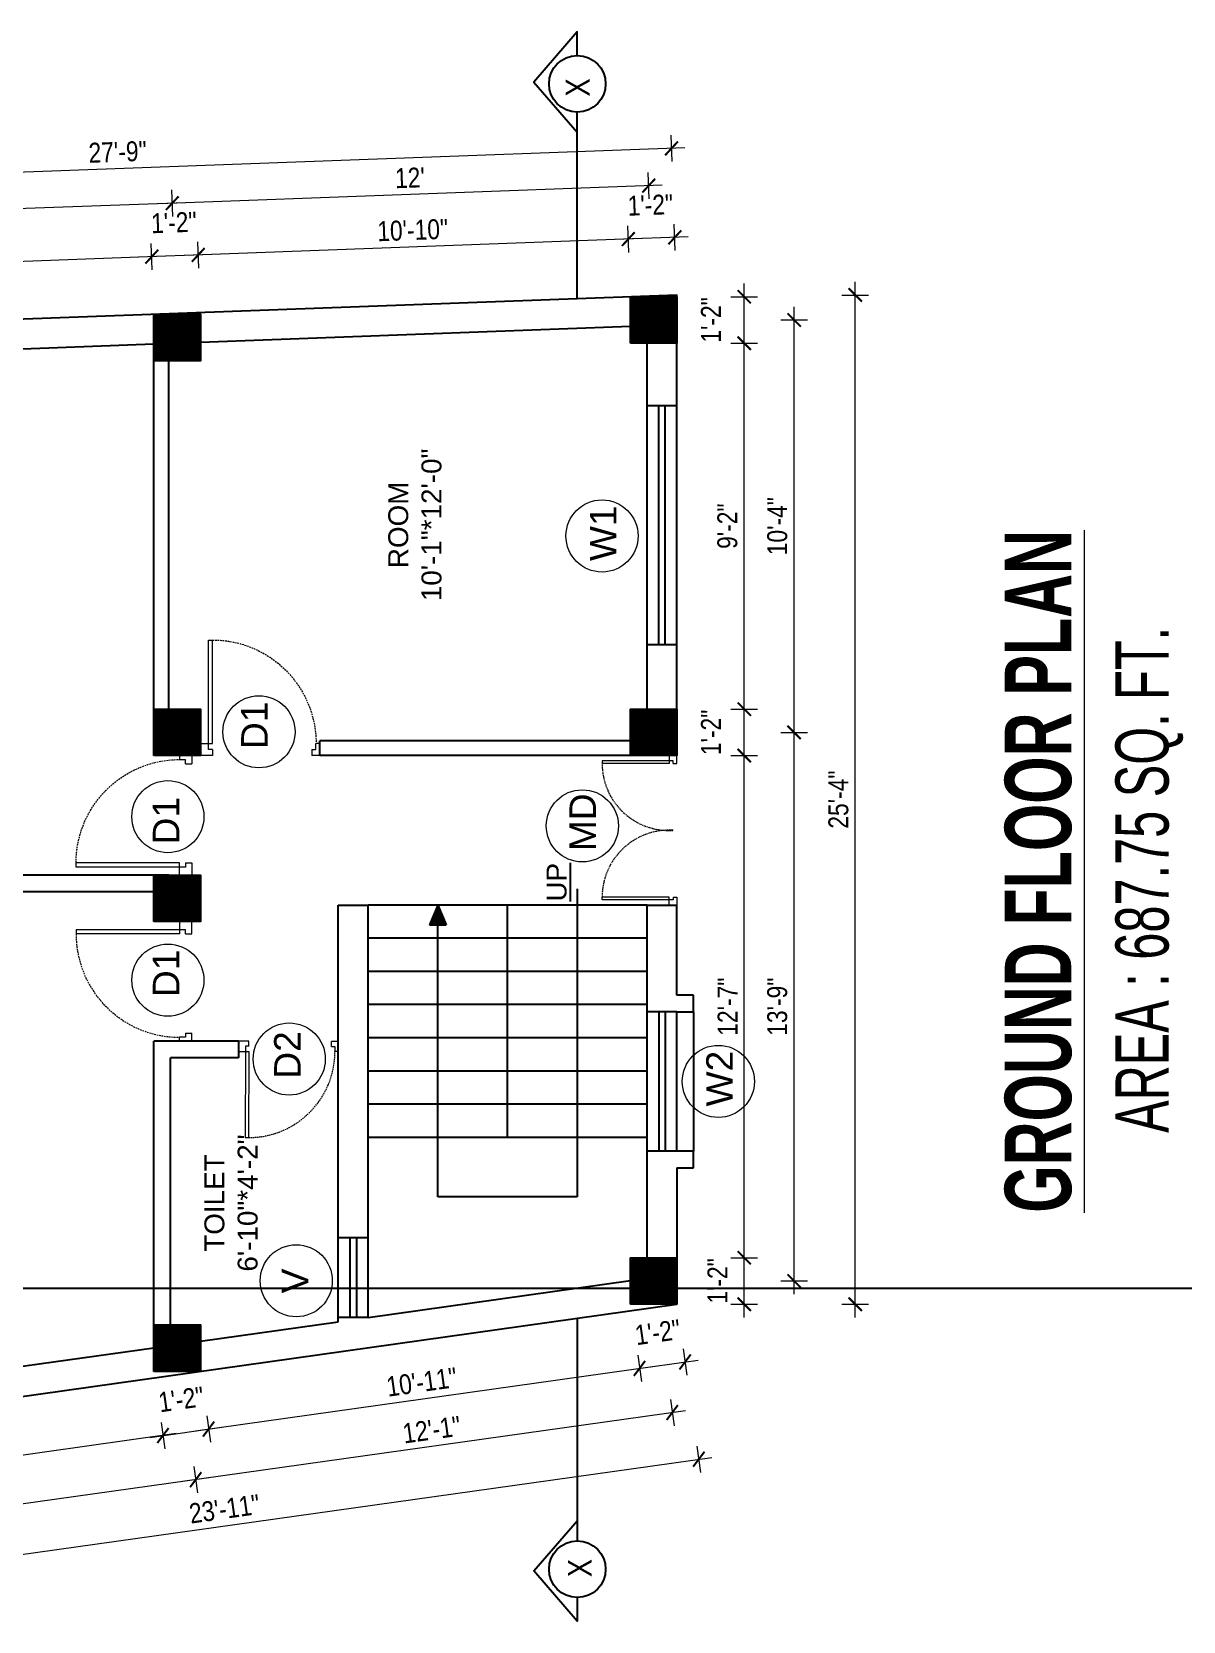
# Model space of a CAD drawing. Header units: inches. Extents: x -5142662 to -4941318, y -3361958 to -3160563.
# Drawn here: x -5004473.5 to -5004126.8, y -3262593.4 to -3262114.7 of the extents above; entities that cross this region are included whole.
import ezdxf

# ---------------------------------------------------------------- set-up
doc = ezdxf.new("R2010")
doc.units = ezdxf.units.IN
doc.header["$LTSCALE"] = 2
doc.header["$MEASUREMENT"] = 0
doc.header["$PDMODE"] = 34
doc.linetypes.add('HIDDEN', pattern=[0.375, 0.25, -0.125])
doc.layers.get('0').update_dxf_attribs({"linetype": 'CONTINUOUS'})
doc.layers.get('DEFPOINTS').update_dxf_attribs({"color": 141, "linetype": 'CONTINUOUS'})
doc.layers.add('A-Hatch', color=7, linetype='CONTINUOUS')
for name, color, linetype, lineweight in [('Annotate-Lite.w', 177, 'CONTINUOUS', 9), ('DIM 1-100', 4, 'CONTINUOUS', 13), ('Door-Window.w', 4, 'CONTINUOUS', 15), ('TEXT', 181, 'CONTINUOUS', 25), ('Text-100.w', 254, 'CONTINUOUS', 9)]:
    doc.layers.add(name, color=color, linetype=linetype, lineweight=lineweight)
doc.styles.add('ARAIL', font='ARIALN.TTF')
doc.styles.add('Arial', font='arial.ttf', dxfattribs={"width": 0.8, "height": 12})
doc.styles.add('arial.', font='arial.ttf')
doc.styles.add('gaurav', font='arial.ttf')
doc.styles.get("Standard").update_dxf_attribs({"font": 'ARIALN.TTF'})
doc.dimstyles.new('1 by 96', dxfattribs={"dimtxt": 6, "dimasz": 4, "dimexe": 4, "dimexo": 4, "dimgap": 2, "dimtad": 1, "dimdec": 0, "dimzin": 0, "dimdsep": 46, "dimlunit": 4, "dimtxsty": 'Standard', "dimblk": 'ARCHTICK', "dimcen": 0, "dimdle": 4, "dimadec": 0, "dimazin": 0, "dimtfac": 1, "dimtdec": 0, "dimtix": 1, "dimtofl": 0, "dimtmove": 1, "dimatfit": 3, "dimldrblk": 'ARCHTICK', "dimfxl": 4, "dimfxlon": 1, "dimtolj": 1, "dimtzin": 0, "dimlwd": -1, "dimlwe": -1, "dimarcsym": 0})

# ---------------------------------------------------------------- blocks, each defined once
blk = doc.blocks.new('3-0')
at = {"ltscale": 3}
for p, q in [((11063.05, 10097.68), (11065.97, 10099.9)), ((11065.25, 10097.81), (11066.71, 10098.92)), ((11065.97, 10099.9), (11066.71, 10098.92)), ((11063.05, 10097.68), (11064.53, 10095.73)), ((11065.99, 10096.84), (11064.53, 10095.73)), ((11065.99, 10096.84), (11065.25, 10097.81)), ((11085.5, 10074.13), (11110.32, 10092.96)), ((11086.24, 10073.15), (11111.05, 10091.97)), ((11111.05, 10091.97), (11110.32, 10092.96)), ((11084.04, 10073.02), (11082.57, 10071.91)), ((11082.57, 10071.91), (11084.79, 10068.98)), ((11084.04, 10073.02), (11084.78, 10072.04)), ((11084.78, 10072.04), (11086.24, 10073.15)), ((11084.79, 10068.98), (11087.72, 10071.2)), ((11086.24, 10073.15), (11085.5, 10074.13)), ((11087.72, 10071.2), (11086.24, 10073.15))]:
    blk.add_line(p, q, dxfattribs=at)
at = {"layer": 'Door-Window.w', "color": 9, "linetype": 'HIDDEN', "lineweight": 18}
blk.add_arc((11085.5, 10074.13), 31.16, 37.1906, 127.1465, dxfattribs=at)
blk = doc.blocks.new('FDFDRE')
at = {"ltscale": 3}
for p, q in [((165701.11, -58637.82), (165701.1, -58641.5)), ((165704.78, -58637.83), (165701.11, -58637.82)), ((165704.78, -58639.66), (165703.55, -58639.66)), ((165703.55, -58639.66), (165703.55, -58641.5)), ((165704.78, -58639.66), (165704.78, -58637.83)), ((165766.98, -58637.83), (165770.65, -58637.82)), ((165766.98, -58639.66), (165766.98, -58637.83)), ((165766.98, -58639.66), (165768.2, -58639.66)), ((165768.2, -58639.66), (165768.2, -58641.5)), ((165770.65, -58637.82), (165770.65, -58641.5)), ((165701.1, -58641.5), (165703.55, -58641.5)), ((165703.55, -58641.5), (165703.53, -58672.63)), ((165703.55, -58641.5), (165704.78, -58641.5)), ((165704.78, -58641.5), (165704.76, -58672.65)), ((165766.98, -58641.5), (165767, -58672.65)), ((165768.2, -58641.5), (165766.98, -58641.5)), ((165770.65, -58641.5), (165768.2, -58641.5)), ((165768.2, -58641.5), (165768.22, -58672.63)), ((165703.53, -58672.63), (165704.76, -58672.65)), ((165768.22, -58672.63), (165767, -58672.65))]:
    blk.add_line(p, q, dxfattribs=at)
at = {"layer": 'Door-Window.w', "color": 9, "linetype": 'HIDDEN', "lineweight": 18}
for centre, start, end in [((165704.78, -58641.5), 269.96183, 3.38353), ((165766.98, -58641.5), 176.61647, 270.03817)]:
    blk.add_arc(centre, 31.16, start, end, dxfattribs=at)
blk = doc.blocks.new('_ArchTick')
at = {"color": 0, "linetype": 'ByBlock', "const_width": 0.15}
blk.add_lwpolyline([(-0.5, -0.5), (0.5, 0.5)], dxfattribs=at)
blk = doc.blocks.new('*D1324')
at = {"layer": 'DEFPOINTS', "color": 0, "ltscale": 0.5, "transparency": 16777216}
for p in [(-5004279.23, -3262483.94), (-5004258.96, -3262483.94), (-5004279.23, -3262497.94)]:
    blk.add_point(p, dxfattribs=at)
at = {"layer": 'DIM 1-100', "color": 0, "ltscale": 0.5, "transparency": 16777216}
for p, q in [((-5004258.96, -3262501.94), (-5004258.96, -3262479.94)), ((-5004262.96, -3262483.94), (-5004254.96, -3262483.94)), ((-5004262.96, -3262497.94), (-5004254.96, -3262497.94))]:
    blk.add_line(p, q, dxfattribs=at)
at = {"layer": 'DIM 1-100', "color": 0, "ltscale": 0.5, "transparency": 16777216, "xscale": 4, "yscale": 4, "zscale": 4}
for p, rotation in [((-5004258.96, -3262483.94), 90), ((-5004258.96, -3262497.94), 270)]:
    blk.add_blockref('_ArchTick', p, dxfattribs=dict(at, rotation=rotation))
at = {"layer": 'DIM 1-100', "color": 0, "ltscale": 0.5, "transparency": 16777216, "insert": (-5004267.04, -3262490.94), "char_height": 6, "attachment_point": 5, "rotation": 90}
blk.add_mtext('\\A1;1\'-2"', dxfattribs=at)
blk = doc.blocks.new('*D1325')
at = {"layer": 'DEFPOINTS', "color": 0, "ltscale": 0.5, "transparency": 16777216}
for p in [(-5004279.23, -3262332.7), (-5004258.96, -3262332.7), (-5004279.23, -3262483.94)]:
    blk.add_point(p, dxfattribs=at)
at = {"layer": 'DIM 1-100', "color": 0, "ltscale": 0.5, "transparency": 16777216}
for p, q in [((-5004262.96, -3262332.7), (-5004254.96, -3262332.7)), ((-5004258.96, -3262487.94), (-5004258.96, -3262328.7)), ((-5004262.96, -3262483.94), (-5004254.96, -3262483.94))]:
    blk.add_line(p, q, dxfattribs=at)
at = {"layer": 'DIM 1-100', "color": 0, "ltscale": 0.5, "transparency": 16777216, "xscale": 4, "yscale": 4, "zscale": 4}
for p, rotation in [((-5004258.96, -3262332.7), 90), ((-5004258.96, -3262483.94), 270)]:
    blk.add_blockref('_ArchTick', p, dxfattribs=dict(at, rotation=rotation))
at = {"layer": 'DIM 1-100', "color": 0, "ltscale": 0.5, "transparency": 16777216, "insert": (-5004263.98, -3262408.32), "char_height": 6, "attachment_point": 5, "rotation": 90}
blk.add_mtext('\\A1;12\'-7"', dxfattribs=at)
blk = doc.blocks.new('*D1326')
at = {"layer": 'DEFPOINTS', "color": 0, "ltscale": 0.5, "transparency": 16777216}
for p in [(-5004279.23, -3262318.71), (-5004258.96, -3262318.71), (-5004279.23, -3262332.7)]:
    blk.add_point(p, dxfattribs=at)
at = {"layer": 'DIM 1-100', "color": 0, "ltscale": 0.5, "transparency": 16777216}
for p, q in [((-5004262.96, -3262318.71), (-5004254.96, -3262318.71)), ((-5004258.96, -3262336.7), (-5004258.96, -3262314.71)), ((-5004262.96, -3262332.7), (-5004254.96, -3262332.7))]:
    blk.add_line(p, q, dxfattribs=at)
at = {"layer": 'DIM 1-100', "color": 0, "ltscale": 0.5, "transparency": 16777216, "xscale": 4, "yscale": 4, "zscale": 4}
for p, rotation in [((-5004258.96, -3262318.71), 90), ((-5004258.96, -3262332.7), 270)]:
    blk.add_blockref('_ArchTick', p, dxfattribs=dict(at, rotation=rotation))
at = {"layer": 'DIM 1-100', "color": 0, "ltscale": 0.5, "transparency": 16777216, "insert": (-5004268.99, -3262325.71), "char_height": 6, "attachment_point": 5, "rotation": 90}
blk.add_mtext('\\A1;1\'-2"', dxfattribs=at)
blk = doc.blocks.new('*D1337')
at = {"layer": 'DEFPOINTS', "color": 0, "ltscale": 0.5, "transparency": 16777216}
for p in [(-5004279.23, -3262208.48), (-5004258.96, -3262208.48), (-5004279.23, -3262318.71)]:
    blk.add_point(p, dxfattribs=at)
at = {"layer": 'DIM 1-100', "color": 0, "ltscale": 0.5, "transparency": 16777216}
for p, q in [((-5004262.96, -3262208.48), (-5004254.96, -3262208.48)), ((-5004258.96, -3262322.71), (-5004258.96, -3262204.48)), ((-5004262.96, -3262318.71), (-5004254.96, -3262318.71))]:
    blk.add_line(p, q, dxfattribs=at)
at = {"layer": 'DIM 1-100', "color": 0, "ltscale": 0.5, "transparency": 16777216, "xscale": 4, "yscale": 4, "zscale": 4}
for p, rotation in [((-5004258.96, -3262208.48), 90), ((-5004258.96, -3262318.71), 270)]:
    blk.add_blockref('_ArchTick', p, dxfattribs=dict(at, rotation=rotation))
at = {"layer": 'DIM 1-100', "color": 0, "ltscale": 0.5, "transparency": 16777216, "insert": (-5004264.03, -3262263.59), "char_height": 6, "attachment_point": 5, "rotation": 90}
blk.add_mtext('\\A1;9\'-2"', dxfattribs=at)
blk = doc.blocks.new('*D1338')
at = {"layer": 'DEFPOINTS', "color": 0, "ltscale": 0.5, "transparency": 16777216}
for p in [(-5004279.23, -3262194.48), (-5004258.96, -3262194.48), (-5004279.23, -3262208.48)]:
    blk.add_point(p, dxfattribs=at)
at = {"layer": 'DIM 1-100', "color": 0, "ltscale": 0.5, "transparency": 16777216}
for p, q in [((-5004262.96, -3262194.48), (-5004254.96, -3262194.48)), ((-5004258.96, -3262212.48), (-5004258.96, -3262190.48)), ((-5004262.96, -3262208.48), (-5004254.96, -3262208.48))]:
    blk.add_line(p, q, dxfattribs=at)
at = {"layer": 'DIM 1-100', "color": 0, "ltscale": 0.5, "transparency": 16777216, "xscale": 4, "yscale": 4, "zscale": 4}
for p, rotation in [((-5004258.96, -3262194.48), 90), ((-5004258.96, -3262208.48), 270)]:
    blk.add_blockref('_ArchTick', p, dxfattribs=dict(at, rotation=rotation))
at = {"layer": 'DIM 1-100', "color": 0, "ltscale": 0.5, "transparency": 16777216, "insert": (-5004268.99, -3262201.48), "char_height": 6, "attachment_point": 5, "rotation": 90}
blk.add_mtext('\\A1;1\'-2"', dxfattribs=at)
blk = doc.blocks.new('*D1339')
at = {"layer": 'DEFPOINTS', "color": 0, "ltscale": 0.5, "transparency": 16777216}
for p in [(-5004436.73, -3262518.16), (-5004549.47, -3262536.02), (-5004547.02, -3262553.41)]:
    blk.add_point(p, dxfattribs=at)
at = {"layer": 'DIM 1-100', "color": 0, "ltscale": 0.5, "transparency": 16777216}
for p, q in [((-5004434.56, -3262533.53), (-5004433.45, -3262541.45)), ((-5004430.05, -3262536.93), (-5004550.98, -3262553.97)), ((-5004547.58, -3262549.45), (-5004546.46, -3262557.37))]:
    blk.add_line(p, q, dxfattribs=at)
at = {"layer": 'DIM 1-100', "color": 0, "ltscale": 0.5, "transparency": 16777216, "xscale": 4, "yscale": 4, "zscale": 4}
for p, rotation in [((-5004434.01, -3262537.49), 8.018945568134042), ((-5004547.02, -3262553.41), 188.0189455681341)]:
    blk.add_blockref('_ArchTick', p, dxfattribs=dict(at, rotation=rotation))
at = {"layer": 'DIM 1-100', "color": 0, "ltscale": 0.5, "transparency": 16777216, "insert": (-5004491.22, -3262540.44), "char_height": 6, "attachment_point": 5, "rotation": 8.0189}
blk.add_mtext('\\A1;9\'-6"', dxfattribs=at)
blk = doc.blocks.new('*D1341')
at = {"layer": 'DEFPOINTS', "color": 0, "ltscale": 0.5, "transparency": 16777216}
for p in [(-5004436.73, -3262518.16), (-5004422.73, -3262518.16), (-5004420.28, -3262535.56)]:
    blk.add_point(p, dxfattribs=at)
at = {"layer": 'DIM 1-100', "color": 0, "ltscale": 0.5, "transparency": 16777216}
for p, q in [((-5004434.56, -3262533.53), (-5004433.45, -3262541.45)), ((-5004420.84, -3262531.6), (-5004419.72, -3262539.52)), ((-5004437.97, -3262538.05), (-5004416.32, -3262535))]:
    blk.add_line(p, q, dxfattribs=at)
at = {"layer": 'DIM 1-100', "color": 0, "ltscale": 0.5, "transparency": 16777216, "xscale": 4, "yscale": 4, "zscale": 4}
for p, rotation in [((-5004420.28, -3262535.56), 8.018945568134097), ((-5004434.01, -3262537.49), 188.0189455681341)]:
    blk.add_blockref('_ArchTick', p, dxfattribs=dict(at, rotation=rotation))
at = {"layer": 'DIM 1-100', "color": 0, "ltscale": 0.5, "transparency": 16777216, "insert": (-5004428.54, -3262526.6), "char_height": 6, "attachment_point": 5, "rotation": 8.0189}
blk.add_mtext('\\A1;1\'-2"', dxfattribs=at)
blk = doc.blocks.new('*D1342')
at = {"layer": 'DEFPOINTS', "color": 0, "ltscale": 0.5, "transparency": 16777216}
for p in [(-5004293.23, -3262497.94), (-5004422.73, -3262518.16), (-5004290.51, -3262517.28)]:
    blk.add_point(p, dxfattribs=at)
at = {"layer": 'DIM 1-100', "color": 0, "ltscale": 0.5, "transparency": 16777216}
for p, q in [((-5004291.06, -3262513.32), (-5004289.95, -3262521.24)), ((-5004424.24, -3262536.12), (-5004286.55, -3262516.72)), ((-5004420.84, -3262531.6), (-5004419.72, -3262539.52))]:
    blk.add_line(p, q, dxfattribs=at)
at = {"layer": 'DIM 1-100', "color": 0, "ltscale": 0.5, "transparency": 16777216, "xscale": 4, "yscale": 4, "zscale": 4}
for p, rotation in [((-5004290.51, -3262517.28), 8.018945568134097), ((-5004420.28, -3262535.56), 188.0189455681341)]:
    blk.add_blockref('_ArchTick', p, dxfattribs=dict(at, rotation=rotation))
at = {"layer": 'DIM 1-100', "color": 0, "ltscale": 0.5, "transparency": 16777216, "insert": (-5004356.1, -3262521.4), "char_height": 6, "attachment_point": 5, "rotation": 8.0189}
blk.add_mtext('\\A1;10\'-11"', dxfattribs=at)
blk = doc.blocks.new('*D1343')
at = {"layer": 'DEFPOINTS', "color": 0, "ltscale": 0.5, "transparency": 16777216}
for p in [(-5004293.23, -3262497.94), (-5004279.23, -3262497.94), (-5004276.78, -3262515.34)]:
    blk.add_point(p, dxfattribs=at)
at = {"layer": 'DIM 1-100', "color": 0, "ltscale": 0.5, "transparency": 16777216}
for p, q in [((-5004294.47, -3262517.83), (-5004272.82, -3262514.78)), ((-5004291.06, -3262513.32), (-5004289.95, -3262521.24)), ((-5004277.34, -3262511.38), (-5004276.22, -3262519.3))]:
    blk.add_line(p, q, dxfattribs=at)
at = {"layer": 'DIM 1-100', "color": 0, "ltscale": 0.5, "transparency": 16777216, "xscale": 4, "yscale": 4, "zscale": 4}
for p, rotation in [((-5004290.51, -3262517.28), 188.0189455681341), ((-5004276.78, -3262515.34), 8.018945568134097)]:
    blk.add_blockref('_ArchTick', p, dxfattribs=dict(at, rotation=rotation))
at = {"layer": 'DIM 1-100', "color": 0, "ltscale": 0.5, "transparency": 16777216, "insert": (-5004285.04, -3262506.38), "char_height": 6, "attachment_point": 5, "rotation": 8.0189}
blk.add_mtext('\\A1;1\'-2"', dxfattribs=at)
blk = doc.blocks.new('*D1344')
at = {"layer": 'DEFPOINTS', "color": 0, "ltscale": 0.5, "transparency": 16777216}
for p in [(-5004286.23, -3262490.94), (-5004429.73, -3262511.16), (-5004424.15, -3262550.79)]:
    blk.add_point(p, dxfattribs=at)
at = {"layer": 'DIM 1-100', "color": 0, "ltscale": 0.5, "transparency": 16777216}
for p, q in [((-5004281.21, -3262526.61), (-5004280.09, -3262534.53)), ((-5004276.69, -3262530.01), (-5004428.11, -3262551.35)), ((-5004424.71, -3262546.83), (-5004423.59, -3262554.75))]:
    blk.add_line(p, q, dxfattribs=at)
at = {"layer": 'DIM 1-100', "color": 0, "ltscale": 0.5, "transparency": 16777216, "xscale": 4, "yscale": 4, "zscale": 4}
for p, rotation in [((-5004280.65, -3262530.57), 8.018945518738354), ((-5004424.15, -3262550.79), 188.0189455187384)]:
    blk.add_blockref('_ArchTick', p, dxfattribs=dict(at, rotation=rotation))
at = {"layer": 'DIM 1-100', "color": 0, "ltscale": 0.5, "transparency": 16777216, "insert": (-5004353.1, -3262535.72), "char_height": 6, "attachment_point": 5, "rotation": 8.0189}
blk.add_mtext('\\A1;12\'-1"', dxfattribs=at)
blk = doc.blocks.new('*D1345')
at = {"layer": 'DEFPOINTS', "color": 0, "ltscale": 0.5, "transparency": 16777216}
for p in [(-5004429.73, -3262511.16), (-5004556.47, -3262529.02), (-5004550.89, -3262568.64)]:
    blk.add_point(p, dxfattribs=at)
at = {"layer": 'DIM 1-100', "color": 0, "ltscale": 0.5, "transparency": 16777216}
for p, q in [((-5004424.71, -3262546.83), (-5004423.59, -3262554.75)), ((-5004420.19, -3262550.23), (-5004554.85, -3262569.2)), ((-5004551.45, -3262564.68), (-5004550.33, -3262572.6))]:
    blk.add_line(p, q, dxfattribs=at)
at = {"layer": 'DIM 1-100', "color": 0, "ltscale": 0.5, "transparency": 16777216, "xscale": 4, "yscale": 4, "zscale": 4}
for p, rotation in [((-5004424.15, -3262550.79), 8.018945568134042), ((-5004550.89, -3262568.64), 188.0189455681341)]:
    blk.add_blockref('_ArchTick', p, dxfattribs=dict(at, rotation=rotation))
at = {"layer": 'DIM 1-100', "color": 0, "ltscale": 0.5, "transparency": 16777216, "insert": (-5004488.23, -3262554.7), "char_height": 6, "attachment_point": 5, "rotation": 8.0189}
blk.add_mtext('\\A1;10\'-8"', dxfattribs=at)
blk = doc.blocks.new('*D1346')
at = {"layer": 'DEFPOINTS', "color": 0, "ltscale": 0.5, "transparency": 16777216}
for p in [(-5004279.23, -3262497.94), (-5004563.47, -3262537.99), (-5004272.65, -3262544.62)]:
    blk.add_point(p, dxfattribs=at)
at = {"layer": 'DIM 1-100', "color": 0, "ltscale": 0.5, "transparency": 16777216}
for p, q in [((-5004273.21, -3262540.66), (-5004272.1, -3262548.58)), ((-5004560.86, -3262585.22), (-5004268.69, -3262544.06)), ((-5004557.46, -3262580.7), (-5004556.34, -3262588.62))]:
    blk.add_line(p, q, dxfattribs=at)
at = {"layer": 'DIM 1-100', "color": 0, "ltscale": 0.5, "transparency": 16777216, "xscale": 4, "yscale": 4, "zscale": 4}
for p, rotation in [((-5004272.65, -3262544.62), 8.018945518877228), ((-5004556.9, -3262584.66), 188.0189455188773)]:
    blk.add_blockref('_ArchTick', p, dxfattribs=dict(at, rotation=rotation))
at = {"layer": 'DIM 1-100', "color": 0, "ltscale": 0.5, "transparency": 16777216, "insert": (-5004415.48, -3262559.62), "char_height": 6, "attachment_point": 5, "rotation": 8.0189}
blk.add_mtext('\\A1;23\'-11"', dxfattribs=at)
blk = doc.blocks.new('*D1347')
at = {"layer": 'DEFPOINTS', "color": 0, "ltscale": 0.5, "transparency": 16777216}
for p in [(-5004286.23, -3262325.71), (-5004243.95, -3262325.71), (-5004286.23, -3262490.94)]:
    blk.add_point(p, dxfattribs=at)
at = {"layer": 'DIM 1-100', "color": 0, "ltscale": 0.5, "transparency": 16777216}
for p, q in [((-5004243.95, -3262494.94), (-5004243.95, -3262321.71)), ((-5004247.95, -3262325.71), (-5004239.95, -3262325.71)), ((-5004247.95, -3262490.94), (-5004239.95, -3262490.94))]:
    blk.add_line(p, q, dxfattribs=at)
at = {"layer": 'DIM 1-100', "color": 0, "ltscale": 0.5, "transparency": 16777216, "xscale": 4, "yscale": 4, "zscale": 4}
for p, rotation in [((-5004243.95, -3262325.71), 90), ((-5004243.95, -3262490.94), 270)]:
    blk.add_blockref('_ArchTick', p, dxfattribs=dict(at, rotation=rotation))
at = {"layer": 'DIM 1-100', "color": 0, "ltscale": 0.5, "transparency": 16777216, "insert": (-5004249.01, -3262408.33), "char_height": 6, "attachment_point": 5, "rotation": 90}
blk.add_mtext('\\A1;13\'-9"', dxfattribs=at)
blk = doc.blocks.new('*D1348')
at = {"layer": 'DEFPOINTS', "color": 0, "ltscale": 0.5, "transparency": 16777216}
for p in [(-5004286.21, -3262201.48), (-5004243.95, -3262201.48), (-5004286.23, -3262325.71)]:
    blk.add_point(p, dxfattribs=at)
at = {"layer": 'DIM 1-100', "color": 0, "ltscale": 0.5, "transparency": 16777216}
for p, q in [((-5004243.95, -3262329.71), (-5004243.95, -3262197.48)), ((-5004247.95, -3262201.48), (-5004239.95, -3262201.48)), ((-5004247.95, -3262325.71), (-5004239.95, -3262325.71))]:
    blk.add_line(p, q, dxfattribs=at)
at = {"layer": 'DIM 1-100', "color": 0, "ltscale": 0.5, "transparency": 16777216, "xscale": 4, "yscale": 4, "zscale": 4}
for p, rotation in [((-5004243.95, -3262201.48), 90), ((-5004243.95, -3262325.71), 270)]:
    blk.add_blockref('_ArchTick', p, dxfattribs=dict(at, rotation=rotation))
at = {"layer": 'DIM 1-100', "color": 0, "ltscale": 0.5, "transparency": 16777216, "insert": (-5004249.01, -3262263.59), "char_height": 6, "attachment_point": 5, "rotation": 90}
blk.add_mtext('\\A1;10\'-4"', dxfattribs=at)
blk = doc.blocks.new('*D1349')
at = {"layer": 'DEFPOINTS', "color": 0, "ltscale": 0.5, "transparency": 16777216}
for p in [(-5004279.23, -3262193.96), (-5004225.53, -3262193.96), (-5004279.23, -3262497.94)]:
    blk.add_point(p, dxfattribs=at)
at = {"layer": 'DIM 1-100', "color": 0, "ltscale": 0.5, "transparency": 16777216}
for p, q in [((-5004229.53, -3262193.96), (-5004221.53, -3262193.96)), ((-5004225.53, -3262501.94), (-5004225.53, -3262189.96)), ((-5004229.53, -3262497.94), (-5004221.53, -3262497.94))]:
    blk.add_line(p, q, dxfattribs=at)
at = {"layer": 'DIM 1-100', "color": 0, "ltscale": 0.5, "transparency": 16777216, "xscale": 4, "yscale": 4, "zscale": 4}
for p, rotation in [((-5004225.53, -3262193.96), 90), ((-5004225.53, -3262497.94), 270)]:
    blk.add_blockref('_ArchTick', p, dxfattribs=dict(at, rotation=rotation))
at = {"layer": 'DIM 1-100', "color": 0, "ltscale": 0.5, "transparency": 16777216, "insert": (-5004230.59, -3262345.95), "char_height": 6, "attachment_point": 5, "rotation": 90}
blk.add_mtext('\\A1;25\'-4"', dxfattribs=at)
blk = doc.blocks.new('*D1350')
at = {"layer": 'DEFPOINTS', "color": 0, "ltscale": 0.5, "transparency": 16777216}
for p in [(-5004293.87, -3262177.11), (-5004293.23, -3262194.48), (-5004279.23, -3262193.96)]:
    blk.add_point(p, dxfattribs=at)
at = {"layer": 'DIM 1-100', "color": 0, "ltscale": 0.5, "transparency": 16777216}
for p, q in [((-5004293.72, -3262181.11), (-5004294.02, -3262173.12)), ((-5004279.72, -3262180.59), (-5004280.02, -3262172.6)), ((-5004275.87, -3262176.45), (-5004297.87, -3262177.26))]:
    blk.add_line(p, q, dxfattribs=at)
at = {"layer": 'DIM 1-100', "color": 0, "ltscale": 0.5, "transparency": 16777216, "xscale": 4, "yscale": 4, "zscale": 4}
for p, rotation in [((-5004293.87, -3262177.11), 182.1143536198712), ((-5004279.87, -3262176.6), 2.114353619871165)]:
    blk.add_blockref('_ArchTick', p, dxfattribs=dict(at, rotation=rotation))
at = {"layer": 'DIM 1-100', "color": 0, "ltscale": 0.5, "transparency": 16777216, "insert": (-5004287.24, -3262166.84), "char_height": 6, "attachment_point": 5, "rotation": 2.1144}
blk.add_mtext('\\A1;1\'-2"', dxfattribs=at)
blk = doc.blocks.new('*D1351')
at = {"layer": 'DEFPOINTS', "color": 0, "ltscale": 0.5, "transparency": 16777216}
for p in [(-5004423.39, -3262181.89), (-5004293.23, -3262194.48), (-5004422.73, -3262199.78)]:
    blk.add_point(p, dxfattribs=at)
at = {"layer": 'DIM 1-100', "color": 0, "ltscale": 0.5, "transparency": 16777216}
for p, q in [((-5004293.72, -3262181.11), (-5004294.02, -3262173.12)), ((-5004289.87, -3262176.96), (-5004427.39, -3262182.04)), ((-5004423.24, -3262185.89), (-5004423.54, -3262177.9))]:
    blk.add_line(p, q, dxfattribs=at)
at = {"layer": 'DIM 1-100', "color": 0, "ltscale": 0.5, "transparency": 16777216, "xscale": 4, "yscale": 4, "zscale": 4}
for p, rotation in [((-5004293.87, -3262177.11), 2.114353603636792), ((-5004423.39, -3262181.89), 182.1143536036369)]:
    blk.add_blockref('_ArchTick', p, dxfattribs=dict(at, rotation=rotation))
at = {"layer": 'DIM 1-100', "color": 0, "ltscale": 0.5, "transparency": 16777216, "insert": (-5004358.82, -3262174.44), "char_height": 6, "attachment_point": 5, "rotation": 2.1144}
blk.add_mtext('\\A1;10\'-10"', dxfattribs=at)
blk = doc.blocks.new('*D1352')
at = {"layer": 'DEFPOINTS', "color": 0, "ltscale": 0.5, "transparency": 16777216}
for p in [(-5004437.37, -3262182.41), (-5004436.73, -3262199.78), (-5004422.73, -3262199.78)]:
    blk.add_point(p, dxfattribs=at)
at = {"layer": 'DIM 1-100', "color": 0, "ltscale": 0.5, "transparency": 16777216}
for p, q in [((-5004437.22, -3262186.41), (-5004437.52, -3262178.41)), ((-5004423.24, -3262185.89), (-5004423.54, -3262177.9)), ((-5004419.39, -3262181.75), (-5004441.37, -3262182.56))]:
    blk.add_line(p, q, dxfattribs=at)
at = {"layer": 'DIM 1-100', "color": 0, "ltscale": 0.5, "transparency": 16777216, "xscale": 4, "yscale": 4, "zscale": 4}
for p, rotation in [((-5004437.37, -3262182.41), 182.1143536036369), ((-5004423.39, -3262181.89), 2.114353603636792)]:
    blk.add_blockref('_ArchTick', p, dxfattribs=dict(at, rotation=rotation))
at = {"layer": 'DIM 1-100', "color": 0, "ltscale": 0.5, "transparency": 16777216, "insert": (-5004430.75, -3262172.13), "char_height": 6, "attachment_point": 5, "rotation": 2.1144}
blk.add_mtext('\\A1;1\'-2"', dxfattribs=at)
blk = doc.blocks.new('*D1353')
at = {"layer": 'DEFPOINTS', "color": 0, "ltscale": 0.5, "transparency": 16777216}
for p in [(-5004597.07, -3262188.31), (-5004436.73, -3262199.78), (-5004596.41, -3262206.27)]:
    blk.add_point(p, dxfattribs=at)
at = {"layer": 'DIM 1-100', "color": 0, "ltscale": 0.5, "transparency": 16777216}
for p, q in [((-5004437.22, -3262186.41), (-5004437.52, -3262178.41)), ((-5004433.37, -3262182.26), (-5004601.07, -3262188.45)), ((-5004596.93, -3262192.3), (-5004597.22, -3262184.31))]:
    blk.add_line(p, q, dxfattribs=at)
at = {"layer": 'DIM 1-100', "color": 0, "ltscale": 0.5, "transparency": 16777216, "xscale": 4, "yscale": 4, "zscale": 4}
for p, rotation in [((-5004437.37, -3262182.41), 2.114353603636792), ((-5004597.07, -3262188.31), 182.1143536036369)]:
    blk.add_blockref('_ArchTick', p, dxfattribs=dict(at, rotation=rotation))
at = {"layer": 'DIM 1-100', "color": 0, "ltscale": 0.5, "transparency": 16777216, "insert": (-5004517.41, -3262180.3), "char_height": 6, "attachment_point": 5, "rotation": 2.1144}
blk.add_mtext('\\A1;13\'-4"', dxfattribs=at)
blk = doc.blocks.new('*D1355')
at = {"layer": 'DEFPOINTS', "color": 0, "ltscale": 0.5, "transparency": 16777216}
for p in [(-5004431.22, -3262166.31), (-5004286.23, -3262201.48), (-5004429.73, -3262206.78)]:
    blk.add_point(p, dxfattribs=at)
at = {"layer": 'DIM 1-100', "color": 0, "ltscale": 0.5, "transparency": 16777216}
for p, q in [((-5004283.73, -3262160.87), (-5004435.22, -3262166.46)), ((-5004287.58, -3262165.01), (-5004287.87, -3262157.02)), ((-5004431.08, -3262170.31), (-5004431.37, -3262162.31))]:
    blk.add_line(p, q, dxfattribs=at)
at = {"layer": 'DIM 1-100', "color": 0, "ltscale": 0.5, "transparency": 16777216, "xscale": 4, "yscale": 4, "zscale": 4}
for p, rotation in [((-5004287.72, -3262161.01), 2.11435361966573), ((-5004431.22, -3262166.31), 182.1143536196657)]:
    blk.add_blockref('_ArchTick', p, dxfattribs=dict(at, rotation=rotation))
at = {"layer": 'DIM 1-100', "color": 0, "ltscale": 0.5, "transparency": 16777216, "insert": (-5004359.66, -3262158.65), "char_height": 6, "attachment_point": 5, "rotation": 2.1144}
blk.add_mtext("\\A1;12'", dxfattribs=at)
blk = doc.blocks.new('*D1356')
at = {"layer": 'DEFPOINTS', "color": 0, "ltscale": 0.5, "transparency": 16777216}
for p in [(-5004604.91, -3262172.72), (-5004429.73, -3262206.78), (-5004603.41, -3262213.27)]:
    blk.add_point(p, dxfattribs=at)
at = {"layer": 'DIM 1-100', "color": 0, "ltscale": 0.5, "transparency": 16777216}
for p, q in [((-5004431.08, -3262170.31), (-5004431.37, -3262162.31)), ((-5004427.23, -3262166.16), (-5004608.91, -3262172.87)), ((-5004604.76, -3262176.72), (-5004605.06, -3262168.73))]:
    blk.add_line(p, q, dxfattribs=at)
at = {"layer": 'DIM 1-100', "color": 0, "ltscale": 0.5, "transparency": 16777216, "xscale": 4, "yscale": 4, "zscale": 4}
for p, rotation in [((-5004431.22, -3262166.31), 2.114353603636792), ((-5004604.91, -3262172.72), 182.1143536036369)]:
    blk.add_blockref('_ArchTick', p, dxfattribs=dict(at, rotation=rotation))
at = {"layer": 'DIM 1-100', "color": 0, "ltscale": 0.5, "transparency": 16777216, "insert": (-5004518.25, -3262164.46), "char_height": 6, "attachment_point": 5, "rotation": 2.1144}
blk.add_mtext('\\A1;14\'-6"', dxfattribs=at)
blk = doc.blocks.new('*D1357')
at = {"layer": 'DEFPOINTS', "color": 0, "ltscale": 0.5, "transparency": 16777216}
for p in [(-5004614.11, -3262162.09), (-5004279.23, -3262193.96), (-5004612.48, -3262206.27)]:
    blk.add_point(p, dxfattribs=at)
at = {"layer": 'DIM 1-100', "color": 0, "ltscale": 0.5, "transparency": 16777216}
for p, q in [((-5004280.71, -3262153.79), (-5004281.01, -3262145.79)), ((-5004276.86, -3262149.64), (-5004618.11, -3262162.24)), ((-5004613.96, -3262166.09), (-5004614.26, -3262158.1))]:
    blk.add_line(p, q, dxfattribs=at)
at = {"layer": 'DIM 1-100', "color": 0, "ltscale": 0.5, "transparency": 16777216, "xscale": 4, "yscale": 4, "zscale": 4}
for p, rotation in [((-5004280.86, -3262149.79), 2.114353619887632), ((-5004614.11, -3262162.09), 182.1143536198877)]:
    blk.add_blockref('_ArchTick', p, dxfattribs=dict(at, rotation=rotation))
at = {"layer": 'DIM 1-100', "color": 0, "ltscale": 0.5, "transparency": 16777216, "insert": (-5004447.67, -3262150.88), "char_height": 6, "attachment_point": 5, "rotation": 2.1144}
blk.add_mtext('\\A1;27\'-9"', dxfattribs=at)

msp = doc.modelspace()

# ---------------------------------------------------------------- hatches: boundary and pattern name
at = {"layer": 'A-Hatch', "ltscale": 0.5}
h = msp.add_hatch(dxfattribs=at)
h.set_pattern_fill('ANSI31', color=256, angle=90)
h.set_pattern_definition([(135, (-8262698.68157, 1829224.23257), (-0.0883883476483, -0.0883883476483), [])])
h.paths.add_polyline_path([(-5004293.21, -3262194.48), (-5004293.21, -3262208.48), (-5004279.21, -3262208.48), (-5004279.21, -3262194.48)])
h = msp.add_hatch(dxfattribs=at)
h.set_pattern_fill('ANSI31', color=256, angle=90)
h.set_pattern_definition([(135, (-8262842.20063, 1829218.93397), (-0.0883883476483, -0.0883883476483), [])])
h.paths.add_polyline_path([(-5004436.73, -3262199.78), (-5004436.73, -3262213.78), (-5004422.73, -3262213.78), (-5004422.73, -3262199.78)])
h = msp.add_hatch(dxfattribs=at)
h.set_pattern_fill('ANSI31', color=256, angle=90)
h.set_pattern_definition([(135, (-8262842.20063, 1829100.00439), (-0.0883883476483, -0.0883883476483), [])])
h.paths.add_polyline_path([(-5004436.73, -3262318.71), (-5004436.73, -3262332.71), (-5004422.73, -3262332.71), (-5004422.73, -3262318.71)])
h = msp.add_hatch(dxfattribs=at)
h.set_pattern_fill('ANSI31', color=256, angle=90)
h.set_pattern_definition([(135, (-8262698.70063, 1829100.00439), (-0.0883883476483, -0.0883883476483), [])])
h.paths.add_polyline_path([(-5004293.23, -3262318.71), (-5004293.23, -3262332.71), (-5004279.23, -3262332.71), (-5004279.23, -3262318.71)])
h = msp.add_hatch(dxfattribs=at)
h.set_pattern_fill('ANSI31', color=256, angle=90)
h.set_pattern_definition([(135, (-8262842.20063, 1829050.00439), (-0.0883883476483, -0.0883883476483), [])])
h.paths.add_polyline_path([(-5004436.73, -3262368.71), (-5004436.73, -3262382.71), (-5004422.73, -3262382.71), (-5004422.73, -3262368.71)])
h = msp.add_hatch(dxfattribs=at)
h.set_pattern_fill('ANSI31', color=256, angle=90)
h.set_pattern_definition([(135, (-8263129.45926, 1828876.82899), (-0.0883883476483, -0.0883883476483), [])])
h.paths.add_polyline_path([(-5004353.74, -3262383.63), (-5004348.72, -3262383.63), (-5004351.23, -3262377.71)])
h = msp.add_hatch(dxfattribs=at)
h.set_pattern_fill('ANSI31', color=256, angle=90)
h.set_pattern_definition([(135, (-8262698.70063, 1828934.76869), (-0.0883883476483, -0.0883883476483), [])])
h.paths.add_polyline_path([(-5004293.23, -3262483.94), (-5004293.23, -3262497.94), (-5004279.23, -3262497.94), (-5004279.23, -3262483.94)])
h = msp.add_hatch(dxfattribs=at)
h.set_pattern_fill('ANSI31', color=256, angle=90)
h.set_pattern_definition([(135, (-8262842.20063, 1828914.55269), (-0.0883883476483, -0.0883883476483), [])])
h.paths.add_polyline_path([(-5004436.73, -3262504.16), (-5004436.73, -3262518.16), (-5004422.73, -3262518.16), (-5004422.73, -3262504.16)])

# ---------------------------------------------------------------- linework, layer by layer
at = {"ltscale": 0.5}
for p, q in [((-5004293.21, -3262203.49), (-5004422.73, -3262208.27)), ((-5004436.73, -3262208.79), (-5004596.41, -3262214.68)), ((-5004436.73, -3262332.71), (-5004436.73, -3262208.79)), ((-5004288.23, -3262318.71), (-5004288.23, -3262208.48)), ((-5004432.23, -3262318.71), (-5004432.23, -3262213.78)), ((-5004279.23, -3262227.34), (-5004288.23, -3262227.34)), ((-5004284.73, -3262299.34), (-5004284.73, -3262227.34)), ((-5004282.73, -3262299.34), (-5004282.73, -3262227.34)), ((-5004279.23, -3262299.34), (-5004288.23, -3262299.34)), ((-5004293.23, -3262328.21), (-5004386.73, -3262328.21)), ((-5004386.73, -3262332.71), (-5004386.73, -3262328.21)), ((-5004432.23, -3262332.71), (-5004436.73, -3262332.71)), ((-5004288.23, -3262332.71), (-5004386.73, -3262332.71)), ((-5004432.23, -3262368.71), (-5004579.19, -3262368.71)), ((-5004436.73, -3262373.71), (-5004572.41, -3262373.71)), ((-5004309.23, -3262372.86), (-5004309.23, -3262465.64)), ((-5004381.23, -3262503.23), (-5004381.23, -3262377.71)), ((-5004381.23, -3262377.71), (-5004372.23, -3262377.71)), ((-5004330.23, -3262377.71), (-5004372.23, -3262377.71)), ((-5004372.23, -3262501.96), (-5004372.23, -3262377.71)), ((-5004351.23, -3262377.71), (-5004353.74, -3262383.63)), ((-5004351.23, -3262377.71), (-5004348.72, -3262383.63)), ((-5004288.23, -3262377.71), (-5004330.23, -3262377.71)), ((-5004330.23, -3262447.71), (-5004330.23, -3262377.71)), ((-5004288.23, -3262483.94), (-5004288.23, -3262377.71)), ((-5004288.23, -3262377.71), (-5004279.23, -3262377.71)), ((-5004279.23, -3262404.83), (-5004279.23, -3262377.71)), ((-5004353.74, -3262383.63), (-5004348.72, -3262383.63)), ((-5004351.23, -3262465.64), (-5004351.23, -3262383.63)), ((-5004330.23, -3262387.71), (-5004372.23, -3262387.71)), ((-5004288.23, -3262387.71), (-5004330.23, -3262387.71)), ((-5004330.23, -3262397.71), (-5004372.23, -3262397.71)), ((-5004288.23, -3262397.71), (-5004330.23, -3262397.71)), ((-5004274.23, -3262404.83), (-5004279.23, -3262404.83)), ((-5004274.23, -3262409.83), (-5004274.23, -3262404.83)), ((-5004330.23, -3262407.71), (-5004372.23, -3262407.71)), ((-5004288.23, -3262407.71), (-5004330.23, -3262407.71)), ((-5004279.23, -3262409.83), (-5004288.23, -3262409.83)), ((-5004284.73, -3262409.83), (-5004284.73, -3262451.83)), ((-5004282.73, -3262409.83), (-5004282.73, -3262451.83)), ((-5004279.23, -3262409.83), (-5004274.23, -3262409.83)), ((-5004274.23, -3262409.83), (-5004274.23, -3262451.83)), ((-5004436.73, -3262504.16), (-5004436.73, -3262418.71)), ((-5004411.23, -3262418.71), (-5004436.73, -3262418.71)), ((-5004411.23, -3262418.71), (-5004411.23, -3262423.71)), ((-5004330.23, -3262417.71), (-5004372.23, -3262417.71)), ((-5004288.23, -3262417.71), (-5004330.23, -3262417.71)), ((-5004431.73, -3262504.16), (-5004431.73, -3262423.71)), ((-5004411.23, -3262423.71), (-5004431.73, -3262423.71)), ((-5004330.23, -3262427.71), (-5004372.23, -3262427.71)), ((-5004288.23, -3262427.71), (-5004330.23, -3262427.71)), ((-5004330.23, -3262437.71), (-5004372.23, -3262437.71)), ((-5004288.23, -3262437.71), (-5004330.23, -3262437.71)), ((-5004330.23, -3262447.71), (-5004372.23, -3262447.71)), ((-5004288.23, -3262447.71), (-5004330.23, -3262447.71)), ((-5004279.23, -3262451.83), (-5004288.23, -3262451.83)), ((-5004274.23, -3262451.83), (-5004279.23, -3262451.83)), ((-5004274.23, -3262456.83), (-5004274.23, -3262451.83)), ((-5004279.23, -3262456.83), (-5004274.23, -3262456.83)), ((-5004279.23, -3262456.83), (-5004279.23, -3262483.94)), ((-5004309.23, -3262465.64), (-5004351.23, -3262465.64)), ((-5004372.23, -3262477.96), (-5004381.23, -3262477.96)), ((-5004377.73, -3262477.96), (-5004377.73, -3262501.96)), ((-5004375.73, -3262477.96), (-5004375.73, -3262501.96)), ((-5004372.23, -3262501.96), (-5004293.23, -3262490.83)), ((-5004422.73, -3262509.07), (-5004381.23, -3262503.23)), ((-5004372.23, -3262501.96), (-5004381.23, -3262501.96)), ((-5004549.47, -3262526.93), (-5004436.73, -3262511.04))]:
    msp.add_line(p, q, dxfattribs=at)
msp.add_xline((-5002215.26, -3262493.07), (1, 0), dxfattribs=at)
for points in [[(-5004279.23, -3262332.71), (-5004279.23, -3262193.96), (-5004612.48, -3262206.27), (-5004593.8, -3262332.71)], [(-5004588.48, -3262368.71), (-5004563.47, -3262537.99), (-5004279.23, -3262497.94), (-5004279.23, -3262483.94)], [(-5004279.23, -3262451.83), (-5004279.23, -3262409.83)]]:
    msp.add_lwpolyline(points, dxfattribs=at)
for points in [[(-5004293.23, -3262208.48), (-5004293.23, -3262194.48), (-5004279.23, -3262194.48), (-5004279.23, -3262208.48)], [(-5004436.73, -3262213.78), (-5004436.73, -3262199.78), (-5004422.73, -3262199.78), (-5004422.73, -3262213.78)], [(-5004436.73, -3262332.71), (-5004436.73, -3262318.71), (-5004422.73, -3262318.71), (-5004422.73, -3262332.71)], [(-5004293.23, -3262332.71), (-5004293.23, -3262318.71), (-5004279.23, -3262318.71), (-5004279.23, -3262332.71)], [(-5004436.73, -3262382.71), (-5004436.73, -3262368.71), (-5004422.73, -3262368.71), (-5004422.73, -3262382.71)], [(-5004293.23, -3262497.94), (-5004293.23, -3262483.94), (-5004279.23, -3262483.94), (-5004279.23, -3262497.94)], [(-5004436.73, -3262518.16), (-5004436.73, -3262504.16), (-5004422.73, -3262504.16), (-5004422.73, -3262518.16)]]:
    msp.add_lwpolyline(points, close=True, dxfattribs=at)
at = {"layer": 'Annotate-Lite.w', "ltscale": 0.005}
for centre in [(-5004301.8, -3262266.54), (-5004405.11, -3262325.52), (-5004432.53, -3262351.09), (-5004307.72, -3262353.86), (-5004432.53, -3262400.33), (-5004395.99, -3262424.09), (-5004266.76, -3262430.83), (-5004393.87, -3262490.88)]:
    msp.add_circle(centre, 10.86, dxfattribs=at)
at = {"layer": 'TEXT'}
for points in [[(-5004309.23, -3262121.82), (-5004309.23, -3262114.68), (-5004322.32, -3262129.82), (-5004309.23, -3262144.96)], [(-5004309.23, -3262195.07), (-5004309.23, -3262138.89)], [(-5004309.23, -3262502.17), (-5004309.23, -3262569.21)], [(-5004309.23, -3262586.28), (-5004309.23, -3262593.42), (-5004322.32, -3262578.28), (-5004309.23, -3262563.14)]]:
    msp.add_lwpolyline(points, dxfattribs=at)
for centre in [(-5004309.23, -3262130.35), (-5004309.23, -3262577.75)]:
    msp.add_circle(centre, 8.53, dxfattribs=at)

# ---------------------------------------------------------------- block references
at = {"layer": 'Door-Window.w', "linetype": 'ByBlock'}
for p, xscale, yscale, zscale, rotation in [((-5005743.29, -3277246.44), -0.9997910039992908, 0.9997910037636757, 0.9997910039624013, 307.1905952263768), ((-4989511.61, -3263689.27), -0.9997910039992909, 0.9997910037636757, 0.9997910039624013, 37.19059522637682), ((-4989511.61, -3261062.15), 0.999791003999291, 0.9997910037636757, 0.9997910039624013, 142.8094047736231), ((-5005495.14, -3249989.15), 0.833158985154831, 0.8331589852459729, 0.8331589850765497, 232.7330628721138)]:
    msp.add_blockref('3-0', p, dxfattribs=dict(at, xscale=xscale, yscale=yscale, zscale=zscale, rotation=rotation))
at = {"layer": 'Door-Window.w', "ltscale": 0.005, "xscale": 0.6470768260790415, "yscale": 0.6470768260790415, "zscale": 0.6470768261384909, "rotation": 270}
msp.add_blockref('FDFDRE', (-4966336.05, -3155111.36), dxfattribs=at)

# ---------------------------------------------------------------- texts
at = {"layer": 'Annotate-Lite.w', "ltscale": 0.005, "char_height": 8, "rotation": 90, "style": 'gaurav'}
for s, insert, attachment_point in [('W1', (-5004305.45, -3262274.09), 1), ('D1', (-5004402.47, -3262330.71), 7), ('D1', (-5004437.09, -3262345.17), 3), ('MD', (-5004311.62, -3262361.47), 1), ('D1', (-5004437.09, -3262405.42), 1), ('D2', (-5004400.54, -3262430.01), 1), ('W2', (-5004270.41, -3262438.37), 1), ('V', (-5004390.22, -3262494.66), 7)]:
    msp.add_mtext_dynamic_manual_height_columns(s, width=8, gutter_width=100, heights=[0], dxfattribs=dict(at, insert=insert, attachment_point=attachment_point))
at = {"layer": 'TEXT', "char_height": 7.2, "rotation": 90, "style": 'ARAIL'}
for insert, attachment_point in [((-5004312.73, -3262134.19), 1), ((-5004312.07, -3262574.66), 3)]:
    msp.add_mtext_dynamic_manual_height_columns('X', width=125.4648, gutter_width=90, heights=[0], dxfattribs=dict(at, insert=insert, attachment_point=attachment_point))
at = {"layer": 'TEXT', "lineweight": -2, "char_height": 6, "attachment_point": 5, "rotation": 90, "style": 'arial.'}
for s, insert in [('ROOM\\P10\'-1"*12\'-0"', (-5004358.12, -3262263.2)), ('TOILET\\P6\'-10"*4\'-2"', (-5004413.48, -3262467.47))]:
    msp.add_mtext_dynamic_manual_height_columns(s, width=45.7314, gutter_width=30, heights=[0], dxfattribs=dict(at, insert=insert))
at = {"layer": 'TEXT', "lineweight": -2, "insert": (-5004315.44, -3262370.84), "char_height": 6, "width": 26.6739, "attachment_point": 5, "rotation": 90, "style": 'arial.'}
msp.add_mtext('{\\LUP}', dxfattribs=at)
at = {"layer": 'Text-100.w', "insert": (-5004180.51, -3262370.11), "char_height": 20, "width": 569.1024, "attachment_point": 2, "rotation": 90, "style": 'Arial'}
msp.add_mtext('\\A1;{\\fArial Narrow|b1|i0|c0|p34;\\L GROUND FLOOR PLAN\\P\\fArial Narrow|b0|i0|c0|p34;\\H0.8x;\\lAREA : 687.75 SQ. FT.\\H1.02306x; }', dxfattribs=at)

# ---------------------------------------------------------------- dimensions: what is measured, and where the dimension line sits
at = {"layer": 'DIM 1-100', "ltscale": 0.5}
for p1, p2, distance, picture, middle in [((-5004279.23, -3262193.96), (-5004612.48, -3262206.27), -44.21, '*D1357', (-5004447.67, -3262150.88)), ((-5004286.23, -3262201.48), (-5004429.73, -3262206.78), -40.5, '*D1355', (-5004359.66, -3262158.65)), ((-5004286.23, -3262490.94), (-5004429.73, -3262511.16), 40.02, '*D1344', (-5004353.1, -3262535.72)), ((-5004563.47, -3262537.99), (-5004279.23, -3262497.94), -47.13, '*D1346', (-5004415.48, -3262559.62))]:
    dim = msp.add_aligned_dim(p1=p1, p2=p2, distance=distance, dimstyle='1 by 96', dxfattribs=at)
    dim.commit()
    dim.dimension.update_dxf_attribs({"geometry": picture, "text_midpoint": middle})
for base, p1, p2, angle, picture, middle in [((-5004604.91, -3262172.72), (-5004429.73, -3262206.78), (-5004603.41, -3262213.27), 2.1144, '*D1356', (-5004518.25, -3262164.46)), ((-5004423.39, -3262181.89), (-5004293.23, -3262194.48), (-5004422.73, -3262199.78), 2.1144, '*D1351', (-5004358.82, -3262174.44)), ((-5004597.07, -3262188.31), (-5004436.73, -3262199.78), (-5004596.41, -3262206.27), 2.1144, '*D1353', (-5004517.41, -3262180.3)), ((-5004225.53, -3262193.96), (-5004279.23, -3262497.94), (-5004279.23, -3262193.96), 90, '*D1349', (-5004230.59, -3262345.95)), ((-5004243.95, -3262201.48), (-5004286.23, -3262325.71), (-5004286.21, -3262201.48), 90, '*D1348', (-5004249.01, -3262263.59)), ((-5004258.96, -3262208.48), (-5004279.23, -3262318.71), (-5004279.23, -3262208.48), 90, '*D1337', (-5004264.03, -3262263.59)), ((-5004243.95, -3262325.71), (-5004286.23, -3262490.94), (-5004286.23, -3262325.71), 90, '*D1347', (-5004249.01, -3262408.33)), ((-5004258.96, -3262332.7), (-5004279.23, -3262483.94), (-5004279.23, -3262332.7), 90, '*D1325', (-5004263.98, -3262408.32)), ((-5004290.51, -3262517.28), (-5004422.73, -3262518.16), (-5004293.23, -3262497.94), 8.0189, '*D1342', (-5004356.1, -3262521.4)), ((-5004550.89, -3262568.64), (-5004429.73, -3262511.16), (-5004556.47, -3262529.02), 8.0189, '*D1345', (-5004488.23, -3262554.7)), ((-5004547.02, -3262553.41), (-5004436.73, -3262518.16), (-5004549.47, -3262536.02), 8.0189, '*D1339', (-5004491.22, -3262540.44))]:
    dim = msp.add_linear_dim(base=base, p1=p1, p2=p2, angle=angle, dimstyle='1 by 96', dxfattribs=at)
    dim.commit()
    dim.dimension.update_dxf_attribs({"geometry": picture, "text_midpoint": middle})
for base, p1, p2, angle, picture, middle, dimtype in [((-5004293.87, -3262177.11), (-5004279.23, -3262193.96), (-5004293.23, -3262194.48), 182.1144, '*D1350', (-5004287.06, -3262171.85), 161), ((-5004437.37, -3262182.41), (-5004422.73, -3262199.78), (-5004436.73, -3262199.78), 2.1144, '*D1352', (-5004430.57, -3262177.14), 160), ((-5004258.96, -3262194.48), (-5004279.23, -3262208.48), (-5004279.23, -3262194.48), 90, '*D1338', (-5004263.98, -3262201.48), 160), ((-5004258.96, -3262318.71), (-5004279.23, -3262332.7), (-5004279.23, -3262318.71), 90, '*D1326', (-5004263.98, -3262325.71), 160), ((-5004258.96, -3262483.94), (-5004279.23, -3262497.94), (-5004279.23, -3262483.94), 90, '*D1324', (-5004262.03, -3262490.94), 160), ((-5004276.78, -3262515.34), (-5004293.23, -3262497.94), (-5004279.23, -3262497.94), 8.0189, '*D1343', (-5004284.34, -3262511.35), 160), ((-5004420.28, -3262535.56), (-5004436.73, -3262518.16), (-5004422.73, -3262518.16), 8.0189, '*D1341', (-5004427.84, -3262531.56), 160)]:
    dim = msp.add_linear_dim(base=base, p1=p1, p2=p2, angle=angle, dimstyle='1 by 96', dxfattribs=at)
    dim.commit()
    dim.dimension.update_dxf_attribs({"geometry": picture, "text_midpoint": middle, "dimtype": dimtype})

doc.saveas('drawing.dxf')
